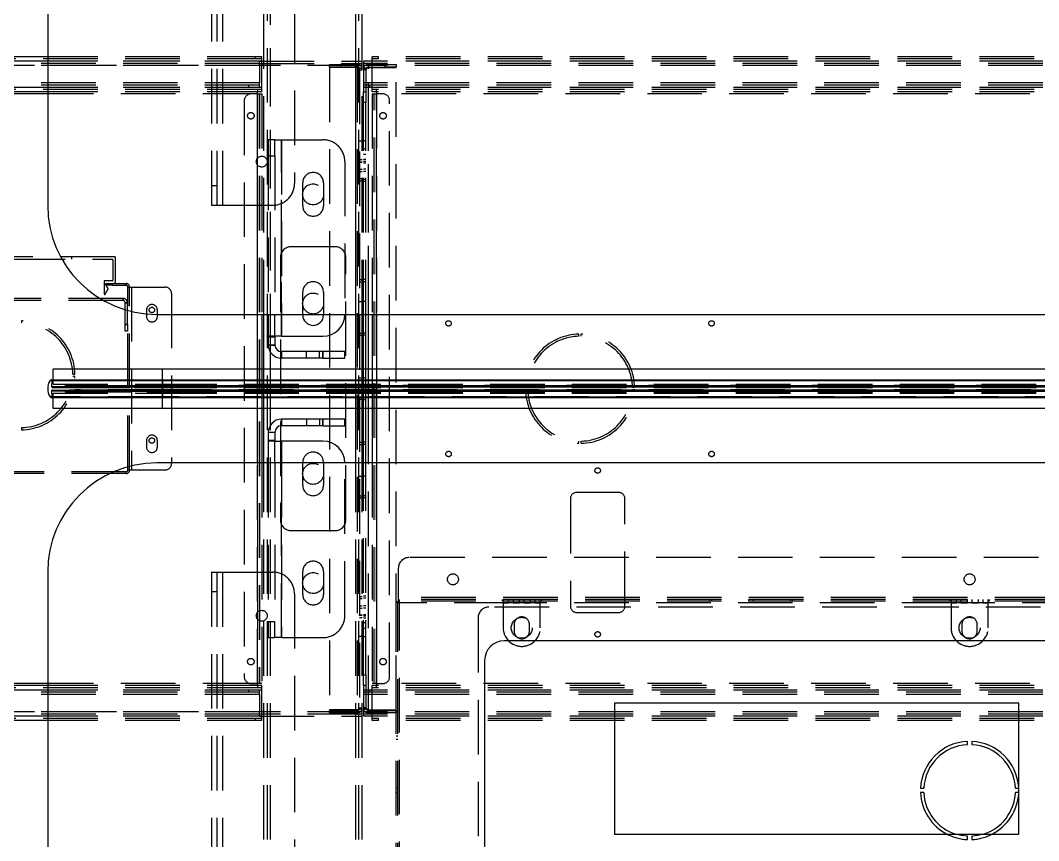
# Model space of a CAD drawing. Header units: millimetres. Extents: x -429 to 10261, y -321 to 5396.
# Drawn here: x 3637.5 to 4103.6, y 642.4 to 1018.1 of the extents above; entities that cross this region are included whole.
import ezdxf

# ---------------------------------------------------------------- set-up
doc = ezdxf.new("R2010")
doc.units = ezdxf.units.MM
doc.header["$LTSCALE"] = 100
doc.linetypes.add('HIDDEN', pattern=[0.375, 0.25, -0.125])

msp = doc.modelspace()

# ---------------------------------------------------------------- linework, layer by layer
at = {"color": 7, "linetype": 'Continuous', "lineweight": -3}
for p, q in [((3650, 1633.4), (3650, 933.4)), ((3650, 1001.4), (3625, 1001.4)), ((3650, 999.4), (3625, 999.4)), ((3650, 987.4), (3625, 987.4)), ((3650, 985.4), (3625, 985.4)), ((3650, 984.4), (3625, 984.4)), ((3700, 883.4), (5400, 883.4)), ((3746, 858.4), (3746, 883.4)), ((3748, 883.4), (3748, 858.4)), ((3749, 858.4), (3749, 883.4)), ((3751, 883.4), (3751, 883.2)), ((3754, 883.2), (3751, 883.2)), ((3751, 883.2), (3751, 873.2)), ((3754, 883.4), (3754, 883.2)), ((3754, 873.2), (3754, 883.2)), ((3757, 883.4), (3757, 873.4)), ((3766.75, 883.15), (3766.75, 883.4)), ((3776.25, 883.4), (3776.25, 883.15)), ((3791, 858.4), (3791, 883.4)), ((3794, 858.4), (3794, 883.4)), ((3794.5, 858.4), (3794.5, 883.4)), ((3795.7, 858.4), (3795.7, 883.4)), ((3796.9, 858.4), (3796.9, 883.4)), ((3798.5, 883.4), (3798.5, 858.4)), ((3800.5, 883.4), (3800.5, 858.4)), ((3751, 873.2), (3754, 873.2)), ((3751, 873.2), (3751, 869.4)), ((3757, 873.4), (3754, 873.4)), ((3754, 873.2), (3754, 869.4)), ((3757, 873.4), (3776, 873.4)), ((3754, 869.4), (3751, 869.4)), ((3752, 858.4), (3752, 866.09)), ((3757, 866.4), (3757, 863.4)), ((3776, 866.4), (3757, 866.4)), ((3776, 863.4), (3757, 863.4)), ((3776, 866.4), (3776, 863.4)), ((3786, 866.4), (3776, 866.4)), ((3776, 863.4), (3786, 863.4)), ((3786, 863.4), (3786, 866.4)), ((3702.5, 858.4), (3652.5, 858.4)), ((3652.5, 853.4), (3652.5, 858.4)), ((5397.5, 858.4), (3702.5, 858.4)), ((3702.5, 853.4), (3702.5, 858.4)), ((3651.07, 853.17), (3702.5, 853.17)), ((3651.5, 853.4), (3702.5, 853.4)), ((3702.5, 853.4), (3702.5, 853.17)), ((3702.5, 853.4), (4550, 853.4)), ((3702.5, 853.17), (3702.5, 845.64)), ((3702.5, 853.17), (4550, 853.17)), ((3651.07, 845.64), (3702.5, 845.64)), ((3651.5, 845.4), (3702.5, 845.4)), ((3652.5, 840.4), (3652.5, 845.4)), ((3702.5, 845.64), (4550, 845.64)), ((3702.5, 845.64), (3702.5, 845.4)), ((3702.5, 845.4), (4550, 845.4)), ((3702.5, 840.4), (3702.5, 845.4)), ((3702.5, 840.4), (3652.5, 840.4)), ((5397.5, 840.4), (3702.5, 840.4)), ((3746, 815.4), (3746, 840.4)), ((3748, 840.4), (3748, 815.4)), ((3749, 815.4), (3749, 840.4)), ((3752, 832.72), (3752, 840.4)), ((3791, 815.4), (3791, 840.4)), ((3794, 815.4), (3794, 840.4)), ((3794.5, 815.4), (3794.5, 840.4)), ((3795.7, 815.4), (3795.7, 840.4)), ((3796.9, 815.4), (3796.9, 840.4)), ((3798.5, 840.4), (3798.5, 815.4)), ((3800.5, 840.4), (3800.5, 815.4)), ((3757, 832.4), (3757, 835.4)), ((3776, 835.4), (3757, 835.4)), ((3776, 835.4), (3776, 832.4)), ((3786, 835.4), (3776, 835.4)), ((3786, 832.4), (3786, 835.4)), ((3776, 832.4), (3757, 832.4)), ((3776, 832.4), (3786, 832.4)), ((3754, 829.4), (3751, 829.4)), ((3751, 829.4), (3751, 825.6)), ((3754, 825.6), (3751, 825.6)), ((3751, 825.6), (3751, 815.61)), ((3754, 829.4), (3754, 825.6)), ((3754, 815.61), (3754, 825.6)), ((3754, 825.4), (3757, 825.4)), ((3776, 825.4), (3757, 825.4)), ((3757, 825.4), (3757, 815.4)), ((5400, 815.4), (3700, 815.4)), ((3751, 815.61), (3754, 815.61)), ((3751, 815.61), (3751, 815.4)), ((3754, 815.61), (3754, 815.4)), ((3766.75, 815.4), (3766.75, 815.65)), ((3776.25, 815.65), (3776.25, 815.4)), ((3650, 765.4), (3650, 65.4)), ((4285, 733.9), (3859, 733.9)), ((3850, 724.9), (3850, 605.9)), ((3650, 714.4), (3625, 714.4)), ((3650, 713.4), (3625, 713.4)), ((3650, 711.4), (3625, 711.4)), ((4094.46, 705.4), (3909.46, 705.4)), ((3909.46, 705.4), (3909.46, 645.4)), ((4094.46, 645.4), (4094.46, 705.4)), ((3650, 699.4), (3625, 699.4)), ((3650, 697.4), (3625, 697.4)), ((4071, 686.38), (4071, 687.88)), ((4073, 687.88), (4073, 686.38)), ((4049.52, 666.4), (4051.02, 666.4)), ((4051.02, 664.4), (4049.52, 664.4)), ((4092.97, 666.4), (4094.46, 666.4)), ((4094.46, 664.4), (4092.97, 664.4)), ((3909.46, 645.4), (4094.46, 645.4))]:
    msp.add_line(p, q, dxfattribs=at)
at = {"color": 7, "linetype": 'HIDDEN', "lineweight": -3}
for p, q in [((3725, 1633.4), (3725, 933.4)), ((3727.5, 1633.4), (3727.5, 933.4)), ((3730, 1633.4), (3730, 933.4)), ((3730, 1633.4), (3730, 933.4)), ((3763, 1623.4), (3763, 943.4)), ((3749, 883.4), (3749, 1243.4)), ((3750.6, 455.4), (3750.6, 1243.4)), ((3752, 455.4), (3752, 1243.4)), ((3752, 455.4), (3752, 1243.4)), ((3752, 455.4), (3752, 1243.4)), ((3752, 866.09), (3752, 1243.4)), ((3791, 455.4), (3791, 1243.4)), ((3791, 455.4), (3791, 1243.4)), ((3791, 455.4), (3791, 1243.4)), ((3791, 883.4), (3791, 1243.4)), ((3792.4, 455.4), (3792.4, 1243.4)), ((3794, 883.4), (3794, 1243.4)), ((3748, 1000.4), (3527, 1000.4)), ((3748, 999.4), (3527, 999.4)), ((3747, 999.4), (3528, 999.4)), ((3747, 998.4), (3528, 998.4)), ((3748, 1001.4), (3650, 1001.4)), ((3748, 999.4), (3650, 999.4)), ((3745, 1001.4), (3745, 1000.4)), ((3747, 997.4), (3747, 999.4)), ((3747, 999.4), (3794, 999.4)), ((3747, 998.4), (3794, 998.4)), ((3748, 999.4), (3748, 1001.4)), ((3748, 987.4), (3748, 999.4)), ((3779, 996.7), (3779, 997.9)), ((3779, 997.9), (3784, 997.9)), ((3784, 997.9), (3784, 996.7)), ((3791.6, 997.9), (3784, 997.9)), ((3791.6, 996.7), (3791.6, 997.9)), ((3791.6, 997.9), (3791.6, 996.7)), ((5305.5, 999.4), (3794.5, 999.4)), ((3794.5, 999.4), (3794.5, 997.4)), ((5305.5, 998.4), (3794.5, 998.4)), ((3796.9, 997.9), (3796.9, 996.7)), ((3804.5, 997.9), (3796.9, 997.9)), ((3796.9, 997.9), (3796.9, 996.7)), ((5301.5, 1001.4), (3798.5, 1001.4)), ((3798.5, 999.4), (3798.5, 1001.4)), ((5301.5, 1000.4), (3798.5, 1000.4)), ((5301.5, 999.4), (3798.5, 999.4)), ((3798.5, 987.4), (3798.5, 999.4)), ((5301.5, 999.4), (3798.5, 999.4)), ((3801.5, 1000.4), (3801.5, 1001.4)), ((3804.5, 996.7), (3804.5, 997.9)), ((3804.5, 997.9), (3809.5, 997.9)), ((3809.5, 997.9), (3809.5, 996.7)), ((3794, 997.4), (3481, 997.4)), ((3794, 997.4), (3481, 997.4)), ((3747, 997.4), (3528, 997.4)), ((3747, 997.4), (3528, 997.4)), ((3747, 997.4), (3747, 989.4)), ((3784, 996.7), (3779, 996.7)), ((3779, 996.53), (3779, 702.28)), ((3791.6, 996.53), (3779, 996.53)), ((3791.6, 996.7), (3784, 996.7)), ((3791.6, 996.53), (3791.6, 702.28)), ((3791.6, 996.53), (3791.6, 702.28)), ((3792.8, 995.5), (3794, 995.5)), ((3792.8, 995.5), (3792.8, 703.3)), ((3792.8, 995.5), (3794, 995.5)), ((5305.5, 997.4), (3794.5, 997.4)), ((3794.5, 997.4), (3794.5, 989.4)), ((5305.5, 997.4), (3794.5, 997.4)), ((5305.5, 997.4), (3794.5, 997.4)), ((5305.5, 997.4), (3794.5, 997.4)), ((3795.7, 995.5), (3794.5, 995.5)), ((3795.7, 995.5), (3794.5, 995.5)), ((3795.7, 995.5), (3795.7, 985.4)), ((3796.9, 996.7), (3804.5, 996.7)), ((3796.9, 702.28), (3796.9, 996.53)), ((3796.9, 996.53), (3809.5, 996.53)), ((3796.9, 883.4), (3796.9, 996.53)), ((3809.5, 996.7), (3804.5, 996.7)), ((3809.5, 702.28), (3809.5, 996.53)), ((3747, 989.4), (3528, 989.4)), ((3747, 989.4), (3528, 989.4)), ((3747, 988.4), (3528, 988.4)), ((3742, 988.4), (3742, 987.4)), ((3747, 987.4), (3747, 989.4)), ((5305.5, 989.4), (3794.5, 989.4)), ((3794.5, 989.4), (3794.5, 987.4)), ((5305.5, 989.4), (3794.5, 989.4)), ((5305.5, 988.4), (3794.5, 988.4)), ((3797.5, 987.4), (3797.5, 988.4)), ((3748, 987.4), (3527, 987.4)), ((3748, 986.4), (3527, 986.4)), ((3747, 987.4), (3528, 987.4)), ((3746, 984.4), (3529, 984.4)), ((3748, 987.4), (3650, 987.4)), ((3748, 985.4), (3650, 985.4)), ((3746, 984.4), (3650, 984.4)), ((3746, 984.4), (3743, 984.4)), ((3746, 986.4), (3746, 985.4)), ((3746, 984.4), (3746, 985.4)), ((3746, 984.4), (3748, 984.4)), ((3746, 714.4), (3746, 984.4)), ((3746, 984.4), (3746, 714.4)), ((3746, 984.4), (3746, 714.4)), ((3746, 883.4), (3746, 984.4)), ((3747, 984.4), (3747, 714.4)), ((3748, 985.4), (3748, 987.4)), ((3748, 984.4), (3748, 883.4)), ((3794.5, 987.4), (3794.5, 985.4)), ((5305.5, 987.4), (3794.5, 987.4)), ((3794.5, 985.4), (3795.7, 985.4)), ((3794.5, 980.4), (3794.5, 985.4)), ((3795.7, 985.4), (3795.7, 980.4)), ((5301.5, 987.4), (3798.5, 987.4)), ((3798.5, 985.4), (3798.5, 987.4)), ((5301.5, 987.4), (3798.5, 987.4)), ((5301.5, 986.4), (3798.5, 986.4)), ((5301.5, 985.4), (3798.5, 985.4)), ((3798.5, 984.4), (3798.5, 883.4)), ((3798.5, 984.4), (3800.5, 984.4)), ((3799.5, 714.4), (3799.5, 984.4)), ((3800.5, 985.4), (3800.5, 986.4)), ((3800.5, 985.4), (3800.5, 984.4)), ((5299.5, 984.4), (3800.5, 984.4)), ((5299.5, 984.4), (3800.5, 984.4)), ((3800.5, 984.4), (3800.5, 714.4)), ((3800.5, 984.4), (3800.5, 714.4)), ((3800.5, 714.4), (3800.5, 984.4)), ((3803.5, 984.4), (3800.5, 984.4)), ((3800.5, 984.4), (3800.5, 883.4)), ((3740, 981.4), (3740, 717.4)), ((3795.7, 980.4), (3794.5, 980.4)), ((3794.5, 883.4), (3794.5, 980.4)), ((3795.7, 883.4), (3795.7, 980.4)), ((3806.5, 717.4), (3806.5, 981.4)), ((3754, 963.4), (3751, 963.4)), ((3751, 963.4), (3751, 956.11)), ((3754, 956.11), (3754, 963.4)), ((3754, 963.4), (3757, 963.4)), ((3757, 873.4), (3757, 963.4)), ((3757, 963.4), (3776, 963.4)), ((3757, 963.4), (3757, 883.4)), ((3794, 962.7), (3792.4, 962.7)), ((3795.7, 962.9), (3794.5, 962.9)), ((3751, 956.11), (3754, 956.11)), ((3751, 956.11), (3751, 883.4)), ((3754, 956.11), (3754, 883.4)), ((3795.7, 959.15), (3794.5, 959.15)), ((3795.7, 959.15), (3794.5, 959.15)), ((3795.7, 956.65), (3794.5, 956.65)), ((3795.7, 956.65), (3794.5, 956.65)), ((3786, 953.4), (3786, 883.4)), ((3792.4, 953.1), (3794, 953.1)), ((3794, 954.15), (3792.8, 954.15)), ((3794, 953.15), (3792.8, 953.15)), ((3795.7, 954.4), (3794.5, 954.4)), ((3795.7, 953.4), (3794.5, 953.4)), ((3794.5, 952.9), (3795.7, 952.9)), ((3792.8, 949.9), (3794, 949.9)), ((3792.8, 948.9), (3794, 948.9)), ((3795.7, 949.9), (3794.5, 949.9)), ((3795.7, 948.9), (3794.5, 948.9)), ((3727.5, 942.25), (3725, 942.25)), ((3766.75, 933.15), (3766.75, 943.65)), ((3776.25, 943.65), (3776.25, 933.15)), ((3792.8, 945.65), (3794, 945.65)), ((3792.8, 944.66), (3794, 944.66)), ((3794.5, 945.4), (3795.7, 945.4)), ((3794.5, 944.41), (3795.7, 944.41)), ((3725, 933.4), (3730, 933.4)), ((3730, 933.4), (3753, 933.4)), ((3781.5, 914.4), (3761.5, 914.4)), ((3680.7, 909.85), (3594.3, 909.85)), ((3661, 908.65), (3661, 909.85)), ((3681, 898.55), (3681, 909.55)), ((3756.5, 909.4), (3756.5, 789.4)), ((3786.5, 789.4), (3786.5, 909.4)), ((3595.5, 908.65), (3679.5, 908.65)), ((3679.8, 908.35), (3679.8, 899.05)), ((3679.5, 898.75), (3675.9, 898.75)), ((3675.9, 898.75), (3675.9, 892.75)), ((3676.5, 896.75), (3676.5, 897.55)), ((3676.5, 897.55), (3677.4, 897.55)), ((3679.5, 896.75), (3676.5, 896.75)), ((3677.1, 895.91), (3677.1, 897.25)), ((3677.4, 897.55), (3680, 897.55)), ((3679.5, 897.55), (3679.5, 896.75)), ((3679.5, 897.55), (3685.9, 897.55)), ((3679.5, 896.75), (3679.5, 897.55)), ((3679.5, 896.75), (3685.9, 896.75)), ((3685.9, 896.75), (3685.9, 897.55)), ((3686.7, 812.15), (3686.7, 895.95)), ((3686.7, 895.95), (3688.3, 895.95)), ((3687.5, 812.15), (3687.5, 895.95)), ((3688.3, 895.95), (3688.3, 812.15)), ((3688.3, 895.95), (3703.7, 895.95)), ((3688.3, 895.95), (3688.3, 812.15)), ((3792.8, 899.4), (3794, 899.4)), ((3792.8, 898.4), (3794, 898.4)), ((3795.7, 899.4), (3794.5, 899.4)), ((3795.7, 898.4), (3794.5, 898.4)), ((3684.5, 890.75), (3590.5, 890.75)), ((3676.27, 892.65), (3677.1, 894.08)), ((3677.1, 894.08), (3677.51, 894.72)), ((3684.5, 889.75), (3684.5, 890.75)), ((3684.5, 890.75), (3684.5, 889.75)), ((3684.5, 889.75), (3684.5, 890.75)), ((3684.5, 890.75), (3684.5, 889.75)), ((3706.7, 892.95), (3706.7, 815.15)), ((3766.75, 883.4), (3766.75, 893.65)), ((3776.25, 893.65), (3776.25, 883.4)), ((3684.5, 889.75), (3590.5, 889.75)), ((3686.5, 888.75), (3685.5, 888.75)), ((3685.5, 878.75), (3685.5, 888.75)), ((3685.5, 888.75), (3686.5, 888.75)), ((3686.5, 888.75), (3685.5, 888.75)), ((3685.5, 888.75), (3686.5, 888.75)), ((3686.5, 878.75), (3686.5, 888.75)), ((3792.8, 889.4), (3794, 889.4)), ((3792.8, 889.4), (3794, 889.4)), ((3792.8, 889.4), (3794, 889.4)), ((3792.8, 889.4), (3794, 889.4)), ((3795.7, 889.4), (3794.5, 889.4)), ((3795.7, 889.4), (3794.5, 889.4)), ((3795.7, 889.4), (3794.5, 889.4)), ((3795.7, 889.4), (3794.5, 889.4)), ((3695.2, 885.45), (3695.2, 882.45)), ((3700.2, 882.45), (3700.2, 885.45)), ((3638, 880.55), (3638, 879.55)), ((3685.5, 878.75), (3686.5, 878.75)), ((3685.5, 875.75), (3685.5, 878.75)), ((3686.5, 878.75), (3685.5, 878.75)), ((3685.5, 878.75), (3686.5, 878.75)), ((3686.5, 878.75), (3685.5, 878.75)), ((3686.5, 878.75), (3686.5, 875.75)), ((3686.5, 875.75), (3685.5, 875.75)), ((3754, 873.4), (3751, 873.4)), ((3792.8, 874.9), (3794, 874.9)), ((3792.8, 873.9), (3794, 873.9)), ((3795.7, 874.9), (3794.5, 874.9)), ((3795.7, 873.9), (3794.5, 873.9)), ((3893.2, 873.4), (3893.2, 874.4)), ((3894.2, 873.4), (3894.2, 874.4)), ((3751, 869.4), (3754, 869.4)), ((3757, 866.4), (3757, 863.4)), ((3768.5, 863.4), (3768.5, 866.4)), ((3774.5, 863.4), (3774.5, 866.4)), ((3776, 863.4), (3776, 866.4)), ((3702.5, 851.4), (3702.5, 858.4)), ((3746, 840.4), (3746, 858.4)), ((3748, 858.4), (3748, 840.4)), ((3749, 840.4), (3749, 858.4)), ((3752, 840.4), (3752, 858.4)), ((3791, 840.4), (3791, 858.4)), ((3794, 840.4), (3794, 858.4)), ((3794.5, 840.4), (3794.5, 858.4)), ((3795.7, 840.4), (3795.7, 858.4)), ((3796.9, 840.4), (3796.9, 858.4)), ((3798.5, 858.4), (3798.5, 840.4)), ((3800.5, 858.4), (3800.5, 840.4)), ((3702.5, 853.17), (3651.07, 853.17)), ((3651.85, 850.32), (3652, 853.19)), ((3652, 853.19), (3702.5, 853.19)), ((3702.5, 853.19), (3652, 853.19)), ((3652.5, 851.4), (3652.5, 853.4)), ((3661.49, 856.05), (3662.49, 856.05)), ((3662.49, 855.05), (3661.49, 855.05)), ((3702.5, 853.19), (3702.5, 853.4)), ((3702.5, 853.19), (3702.5, 853.4)), ((3702.5, 853.4), (3702.5, 853.17)), ((3702.5, 851.4), (3702.5, 853.4)), ((3702.5, 853.19), (4550, 853.19)), ((3702.5, 850.32), (3702.5, 853.19)), ((5397.5, 853.19), (3702.5, 853.19)), ((3702.5, 850.85), (3702.5, 853.19)), ((3702.5, 853.17), (3702.5, 845.64)), ((5397.5, 853.17), (3702.5, 853.17)), ((3794, 854.2), (3792.4, 854.2)), ((3795.7, 854.4), (3794.5, 854.4)), ((3651.85, 850.32), (3702.5, 850.32)), ((3702.5, 850.32), (3651.85, 850.32)), ((3651.85, 848.49), (3702.5, 848.49)), ((3652, 845.61), (3651.85, 848.49)), ((3702.5, 848.49), (3651.85, 848.49)), ((3652.15, 850), (3702.5, 850)), ((3652.15, 848.8), (3702.5, 848.8)), ((3652.5, 851.4), (3702.5, 851.4)), ((3657.82, 850.65), (3702.5, 850.65)), ((3702.5, 850.65), (3657.82, 850.65)), ((3658.09, 850.84), (3702.5, 850.84)), ((3660.02, 848.83), (3702.5, 848.83)), ((3660.05, 849.97), (3702.5, 849.97)), ((3660.12, 849.95), (3702.5, 849.95)), ((3660.32, 850.65), (3702.5, 850.65)), ((3702.5, 850.65), (3660.32, 850.65)), ((3660.32, 850.15), (3702.5, 850.15)), ((3702.5, 850.15), (3660.32, 850.15)), ((3660.32, 848.65), (3702.5, 848.65)), ((3702.5, 848.65), (3660.32, 848.65)), ((3660.59, 850.84), (3702.5, 850.84)), ((3662.53, 848.83), (3702.5, 848.83)), ((3662.55, 849.97), (3702.5, 849.97)), ((3662.62, 849.95), (3702.5, 849.95)), ((3702.5, 848.85), (3662.62, 848.85)), ((3662.82, 850.65), (3702.5, 850.65)), ((3702.5, 850.65), (3662.82, 850.65)), ((3662.82, 850.15), (3702.5, 850.15)), ((3702.5, 850.15), (3662.82, 850.15)), ((3662.82, 848.65), (3702.5, 848.65)), ((3702.5, 848.65), (3662.82, 848.65)), ((3663.07, 850.85), (3702.5, 850.85)), ((3664.58, 850.37), (3702.5, 850.37)), ((3664.58, 848.44), (3702.5, 848.44)), ((3702.5, 851.4), (4550, 851.4)), ((3702.5, 850.85), (3702.5, 851.4)), ((3702.5, 850.85), (3702.5, 851.4)), ((3702.5, 850.84), (3702.5, 850.85)), ((3702.5, 850.85), (3702.5, 850.85)), ((3702.5, 850.85), (4550, 850.85)), ((4550, 850.85), (3702.5, 850.85)), ((4550, 850.85), (3702.5, 850.85)), ((4550, 850.85), (3702.5, 850.85)), ((3702.5, 850.85), (3702.5, 850.65)), ((3702.5, 850.85), (3702.5, 850.85)), ((3702.5, 850.84), (4550, 850.84)), ((3702.5, 849.97), (3702.5, 850.84)), ((3702.5, 850.84), (4550, 850.84)), ((3702.5, 849.97), (3702.5, 850.84)), ((3702.5, 849.97), (3702.5, 850.84)), ((3702.5, 850.84), (3702.5, 850.65)), ((3702.5, 849.97), (3702.5, 850.84)), ((3702.5, 850.84), (3702.5, 850.65)), ((3702.5, 850.37), (3702.5, 850.84)), ((3702.5, 850.32), (3702.5, 850.84)), ((3702.5, 850.84), (3702.5, 850.65)), ((3702.5, 850.84), (3702.5, 850.65)), ((3702.5, 849.97), (3702.5, 850.84)), ((3702.5, 850.37), (3702.5, 850.84)), ((3702.5, 850.84), (3702.5, 850.65)), ((3702.5, 849.97), (3702.5, 850.84)), ((3702.5, 850.65), (4550, 850.65)), ((3702.5, 850.65), (3702.5, 850)), ((3702.5, 850.65), (4550, 850.65)), ((3702.5, 850.65), (3702.5, 850.15)), ((3702.5, 850.65), (4550, 850.65)), ((3702.5, 850.65), (3702.5, 850.15)), ((3702.5, 850.65), (3702.5, 850.15)), ((3702.5, 850.65), (3702.5, 850)), ((3702.5, 850.65), (3702.5, 850.15)), ((5397.5, 850.65), (3702.5, 850.65)), ((5397.5, 850.65), (3702.5, 850.65)), ((5397.5, 850.65), (3702.5, 850.65)), ((3702.5, 850.37), (4550, 850.37)), ((3702.5, 848.85), (3702.5, 850.37)), ((3702.5, 848.85), (3702.5, 850.37)), ((3702.5, 850.32), (4550, 850.32)), ((3702.5, 850), (3702.5, 850.32)), ((3702.5, 850), (3702.5, 850.32)), ((5397.5, 850.32), (3702.5, 850.32)), ((3702.5, 850.15), (4550, 850.15)), ((3702.5, 850.15), (4550, 850.15)), ((5397.5, 850.15), (3702.5, 850.15)), ((5397.5, 850.15), (3702.5, 850.15)), ((3702.5, 850.15), (3702.5, 849.97)), ((3702.5, 850.15), (3702.5, 849.97)), ((3702.5, 850.15), (3702.5, 849.97)), ((3702.5, 850.15), (3702.5, 849.97)), ((3702.5, 850), (4550, 850)), ((3702.5, 849.95), (3702.5, 849.97)), ((3702.5, 849.97), (4550, 849.97)), ((3702.5, 849.97), (3702.5, 849.97)), ((3702.5, 849.97), (4550, 849.97)), ((3702.5, 849.95), (4550, 849.95)), ((3702.5, 849.95), (4550, 849.95)), ((3702.5, 848.85), (3702.5, 849.95)), ((3702.5, 848.85), (3702.5, 849.95)), ((3702.5, 848.83), (3702.5, 848.85)), ((4550, 848.85), (3702.5, 848.85)), ((4550, 848.85), (3702.5, 848.85)), ((3702.5, 847.97), (3702.5, 848.83)), ((3702.5, 848.83), (4550, 848.83)), ((3702.5, 848.83), (4550, 848.83)), ((3702.5, 847.97), (3702.5, 848.83)), ((3702.5, 847.4), (3702.5, 848.83)), ((3702.5, 847.4), (3702.5, 848.83)), ((3702.5, 848.83), (3702.5, 848.65)), ((3702.5, 847.97), (3702.5, 848.83)), ((3702.5, 848.83), (3702.5, 848.65)), ((3702.5, 848.44), (3702.5, 848.83)), ((3702.5, 848.83), (3702.5, 848.65)), ((3702.5, 847.97), (3702.5, 848.83)), ((3702.5, 848.44), (3702.5, 848.83)), ((3702.5, 848.83), (3702.5, 848.65)), ((3702.5, 848.49), (3702.5, 848.8)), ((3702.5, 848.8), (4550, 848.8)), ((3702.5, 848.8), (3702.5, 848.15)), ((3702.5, 848.49), (3702.5, 848.8)), ((3702.5, 848.8), (3702.5, 848.15)), ((3702.5, 848.65), (4550, 848.65)), ((3702.5, 848.65), (3702.5, 848.15)), ((3702.5, 848.65), (4550, 848.65)), ((3702.5, 848.65), (3702.5, 848.15)), ((3702.5, 848.65), (3702.5, 848.15)), ((3702.5, 848.65), (3702.5, 848.15)), ((5397.5, 848.65), (3702.5, 848.65)), ((5397.5, 848.65), (3702.5, 848.65)), ((3702.5, 848.49), (4550, 848.49)), ((3702.5, 845.61), (3702.5, 848.49)), ((5397.5, 848.49), (3702.5, 848.49)), ((3702.5, 847.97), (3702.5, 848.49)), ((3702.5, 847.96), (3702.5, 848.44)), ((3702.5, 848.44), (4550, 848.44)), ((3702.5, 847.96), (3702.5, 848.44)), ((3795.7, 850.65), (3794.5, 850.65)), ((3795.7, 850.65), (3794.5, 850.65)), ((3869.7, 849.9), (3868.7, 849.9)), ((3869.7, 848.9), (3868.7, 848.9)), ((3918.69, 849.9), (3917.69, 849.9)), ((3918.69, 848.9), (3917.69, 848.9)), ((3702.5, 845.64), (3651.07, 845.64)), ((3652, 845.61), (3702.5, 845.61)), ((3702.5, 845.61), (3652, 845.61)), ((3652.5, 845.4), (3652.5, 847.4)), ((3652.5, 847.4), (3702.5, 847.4)), ((3657.82, 848.15), (3702.5, 848.15)), ((3702.5, 848.15), (3657.82, 848.15)), ((3658.11, 847.97), (3702.5, 847.97)), ((3660.32, 848.15), (3702.5, 848.15)), ((3702.5, 848.15), (3660.32, 848.15)), ((3660.61, 847.97), (3702.5, 847.97)), ((3662.82, 848.15), (3702.5, 848.15)), ((3702.5, 848.15), (3662.82, 848.15)), ((3663.09, 847.96), (3702.5, 847.96)), ((3702.5, 848.15), (3702.5, 847.95)), ((3702.5, 848.15), (4550, 848.15)), ((3702.5, 848.15), (3702.5, 847.95)), ((3702.5, 848.15), (4550, 848.15)), ((3702.5, 848.15), (3702.5, 847.95)), ((3702.5, 848.15), (4550, 848.15)), ((5397.5, 848.15), (3702.5, 848.15)), ((5397.5, 848.15), (3702.5, 848.15)), ((5397.5, 848.15), (3702.5, 848.15)), ((3702.5, 848.15), (3702.5, 847.97)), ((3702.5, 848.15), (3702.5, 847.97)), ((3702.5, 848.15), (3702.5, 847.96)), ((3702.5, 847.97), (4550, 847.97)), ((3702.5, 847.97), (4550, 847.97)), ((3702.5, 847.96), (3702.5, 847.97)), ((3702.5, 847.96), (4550, 847.96)), ((3702.5, 847.95), (3702.5, 847.96)), ((3702.5, 847.95), (3702.5, 847.95)), ((3702.5, 847.95), (4550, 847.95)), ((3702.5, 847.95), (4550, 847.95)), ((3702.5, 847.95), (4550, 847.95)), ((3702.5, 845.61), (3702.5, 847.95)), ((3702.5, 847.4), (4550, 847.4)), ((3702.5, 840.4), (3702.5, 847.4)), ((3702.5, 845.4), (3702.5, 847.4)), ((3702.5, 845.64), (3702.5, 845.4)), ((5397.5, 845.64), (3702.5, 845.64)), ((3702.5, 845.61), (4550, 845.61)), ((3702.5, 845.4), (3702.5, 845.61)), ((3702.5, 845.4), (3702.5, 845.61)), ((5397.5, 845.61), (3702.5, 845.61)), ((3792.4, 844.6), (3794, 844.6)), ((3795.7, 848.15), (3794.5, 848.15)), ((3795.7, 848.15), (3794.5, 848.15)), ((3794.5, 844.4), (3795.7, 844.4)), ((3757, 835.4), (3757, 832.4)), ((3768.5, 835.4), (3768.5, 832.4)), ((3774.5, 835.4), (3774.5, 832.4)), ((3776, 832.4), (3776, 835.4)), ((3638, 831.56), (3638, 830.56)), ((3752, 455.4), (3752, 832.72)), ((3695.2, 825.65), (3695.2, 822.65)), ((3700.2, 822.65), (3700.2, 825.65)), ((3754, 829.4), (3751, 829.4)), ((3754, 825.4), (3751, 825.4)), ((3757, 735.4), (3757, 825.4)), ((3893.2, 824.41), (3893.2, 825.41)), ((3894.2, 824.41), (3894.2, 825.41)), ((3792.8, 824.9), (3794, 824.9)), ((3792.8, 823.9), (3794, 823.9)), ((3795.7, 824.9), (3794.5, 824.9)), ((3795.7, 823.9), (3794.5, 823.9)), ((3685.9, 811.35), (3589.1, 811.35)), ((3685.9, 810.55), (3685.9, 811.35)), ((3688.3, 812.15), (3686.7, 812.15)), ((3703.7, 812.15), (3688.3, 812.15)), ((3746, 714.4), (3746, 815.4)), ((3748, 815.4), (3748, 714.4)), ((3749, 455.4), (3749, 815.4)), ((3751, 815.4), (3751, 742.7)), ((3754, 815.4), (3754, 742.7)), ((3757, 815.4), (3757, 735.4)), ((3766.75, 805.15), (3766.75, 815.4)), ((3776.25, 815.4), (3776.25, 805.15)), ((3786, 745.4), (3786, 815.4)), ((3791, 455.4), (3791, 815.4)), ((3794, 455.4), (3794, 815.4)), ((3794.5, 718.4), (3794.5, 815.4)), ((3795.7, 718.4), (3795.7, 815.4)), ((3796.9, 702.28), (3796.9, 815.4)), ((3798.5, 815.4), (3798.5, 714.4)), ((3800.5, 815.4), (3800.5, 714.4)), ((3685.9, 810.55), (3589.1, 810.55)), ((3792.8, 809.4), (3794, 809.4)), ((3792.8, 809.4), (3794, 809.4)), ((3792.8, 809.4), (3794, 809.4)), ((3792.8, 809.4), (3794, 809.4)), ((3795.7, 809.4), (3794.5, 809.4)), ((3795.7, 809.4), (3794.5, 809.4)), ((3795.7, 809.4), (3794.5, 809.4)), ((3795.7, 809.4), (3794.5, 809.4)), ((3911.25, 801.9), (3892.25, 801.9)), ((3792.8, 800.4), (3794, 800.4)), ((3792.8, 799.4), (3794, 799.4)), ((3795.7, 800.4), (3794.5, 800.4)), ((3795.7, 799.4), (3794.5, 799.4)), ((3889.25, 798.9), (3889.25, 749.9)), ((3914.25, 749.9), (3914.25, 798.9)), ((3761.5, 784.4), (3781.5, 784.4)), ((4328.5, 772.1), (3815.5, 772.1)), ((3725, 765.4), (3725, 65.4)), ((3725, 765.4), (3730, 765.4)), ((3727.5, 765.4), (3727.5, 65.4)), ((3730, 765.4), (3730, 65.4)), ((3730, 765.4), (3753, 765.4)), ((3730, 765.4), (3730, 65.4)), ((3766.75, 755.15), (3766.75, 765.65)), ((3776.25, 765.65), (3776.25, 755.15)), ((3810.5, 767.1), (3810.5, 753.7)), ((3725, 756.55), (3727.5, 756.55)), ((3763, 755.4), (3763, 75.4)), ((3794, 754.15), (3792.8, 754.15)), ((3794, 753.15), (3792.8, 753.15)), ((3795.7, 754.4), (3794.5, 754.4)), ((3795.7, 753.4), (3794.5, 753.4)), ((3809.5, 578.9), (3809.5, 751.9)), ((3809.5, 751.9), (3810.3, 751.9)), ((3810.3, 578.9), (3810.3, 751.9)), ((4333.5, 753.7), (3810.5, 753.7)), ((3810.5, 753.7), (3810.5, 752.1)), ((4333.5, 753.7), (3810.5, 753.7)), ((4333.5, 752.9), (3810.5, 752.9)), ((4333.5, 752.1), (3810.5, 752.1)), ((3811.1, 752.1), (3811.1, 752.9)), ((3811.1, 751.3), (3811.1, 752.1)), ((3811.1, 579.5), (3811.1, 751.3)), ((3811.1, 579.5), (3811.1, 751.3)), ((3861, 751.3), (3811.1, 751.3)), ((3861, 751.3), (3811.1, 751.3)), ((3858, 752.9), (3858, 752.1)), ((3858.5, 752.9), (3858.5, 751.3)), ((3858.5, 751.3), (3858.5, 739.9)), ((3858.5, 751.3), (3861, 751.3)), ((3861, 751.3), (3858.5, 751.3)), ((3861, 751.3), (3861, 752.9)), ((3863, 751.3), (3861, 751.3)), ((3863, 752.9), (3863, 751.3)), ((3863, 751.3), (3866, 751.3)), ((3866, 751.3), (3863, 751.3)), ((3866, 751.3), (3863, 751.3)), ((3866, 751.3), (3863, 751.3)), ((3866, 751.3), (3866, 752.9)), ((3868, 751.3), (3866, 751.3)), ((3868, 752.9), (3868, 751.3)), ((3868, 751.3), (3871, 751.3)), ((3871, 751.3), (3868, 751.3)), ((3871, 751.3), (3868, 751.3)), ((3871, 751.3), (3868, 751.3)), ((3871, 751.3), (3871, 752.9)), ((3873, 751.3), (3871, 751.3)), ((3873, 752.9), (3873, 751.3)), ((3873, 751.3), (3875.5, 751.3)), ((3875.5, 751.3), (3873, 751.3)), ((4066, 751.3), (3873, 751.3)), ((4066, 751.3), (3873, 751.3)), ((3875.5, 751.3), (3875.5, 752.9)), ((3875.5, 739.9), (3875.5, 751.3)), ((3876, 752.9), (3876, 752.1)), ((3953.03, 752.1), (3953.03, 752.9)), ((3954.03, 752.1), (3954.03, 752.9)), ((3971, 752.1), (3971, 752.9)), ((3973, 752.1), (3973, 752.9)), ((3989.97, 752.1), (3989.97, 752.9)), ((3990.97, 752.1), (3990.97, 752.9)), ((4063, 752.9), (4063, 752.1)), ((4063.5, 752.9), (4063.5, 751.3)), ((4063.5, 751.3), (4066, 751.3)), ((4063.5, 751.3), (4063.5, 739.9)), ((4066, 751.3), (4063.5, 751.3)), ((4066, 751.3), (4066, 752.9)), ((4068, 751.3), (4066, 751.3)), ((4068, 752.9), (4068, 751.3)), ((4068, 751.3), (4071, 751.3)), ((4071, 751.3), (4068, 751.3)), ((4071, 751.3), (4068, 751.3)), ((4071, 751.3), (4068, 751.3)), ((4071, 751.3), (4071, 752.9)), ((4073, 751.3), (4071, 751.3)), ((4073, 752.9), (4073, 751.3)), ((4073, 751.3), (4076, 751.3)), ((4076, 751.3), (4073, 751.3)), ((4076, 751.3), (4073, 751.3)), ((4076, 751.3), (4073, 751.3)), ((4076, 751.3), (4076, 752.9)), ((4078, 751.3), (4076, 751.3)), ((4078, 752.9), (4078, 751.3)), ((4078, 751.3), (4080.5, 751.3)), ((4080.5, 751.3), (4078, 751.3)), ((4271, 751.3), (4078, 751.3)), ((4271, 751.3), (4078, 751.3)), ((4080.5, 751.3), (4080.5, 752.9)), ((4080.5, 739.9), (4080.5, 751.3)), ((4081, 752.9), (4081, 752.1)), ((3792.8, 749.9), (3794, 749.9)), ((3792.8, 748.9), (3794, 748.9)), ((3795.7, 749.9), (3794.5, 749.9)), ((3795.7, 748.9), (3794.5, 748.9)), ((3795.7, 745.9), (3794.5, 745.9)), ((4292, 749.4), (3852, 749.4)), ((3892.25, 746.9), (3911.25, 746.9)), ((3754, 742.7), (3751, 742.7)), ((3751, 742.7), (3751, 735.4)), ((3754, 735.4), (3754, 742.7)), ((3794, 745.7), (3792.4, 745.7)), ((3792.8, 745.65), (3794, 745.65)), ((3792.8, 744.66), (3794, 744.66)), ((3794.5, 745.4), (3795.7, 745.4)), ((3794.5, 744.41), (3795.7, 744.41)), ((3795.7, 742.15), (3794.5, 742.15)), ((3795.7, 742.15), (3794.5, 742.15)), ((3847, 744.4), (3847, 586.4)), ((3863.5, 741.4), (3863.5, 738.4)), ((3870.5, 738.4), (3870.5, 741.4)), ((4068.5, 741.4), (4068.5, 738.4)), ((4075.5, 738.4), (4075.5, 741.4)), ((3795.7, 739.65), (3794.5, 739.65)), ((3795.7, 739.65), (3794.5, 739.65)), ((3751, 735.4), (3754, 735.4)), ((3757, 735.4), (3754, 735.4)), ((3757, 735.4), (3776, 735.4)), ((3792.4, 736.1), (3794, 736.1)), ((3794.5, 735.9), (3795.7, 735.9)), ((3794.5, 718.4), (3795.7, 718.4)), ((3794.5, 713.4), (3794.5, 718.4)), ((3795.7, 718.4), (3795.7, 713.4)), ((3746, 714.4), (3529, 714.4)), ((3746, 714.4), (3650, 714.4)), ((3748, 713.4), (3650, 713.4)), ((3743, 714.4), (3746, 714.4)), ((3746, 713.4), (3746, 714.4)), ((3748, 714.4), (3746, 714.4)), ((3746, 713.4), (3746, 712.4)), ((3748, 711.4), (3748, 713.4)), ((3795.7, 713.4), (3794.5, 713.4)), ((3794.5, 713.4), (3794.5, 711.4)), ((3795.7, 713.4), (3795.7, 703.3)), ((3800.5, 714.4), (3798.5, 714.4)), ((5301.5, 713.4), (3798.5, 713.4)), ((3798.5, 711.4), (3798.5, 713.4)), ((3800.5, 714.4), (3800.5, 713.4)), ((5299.5, 714.4), (3800.5, 714.4)), ((5299.5, 714.4), (3800.5, 714.4)), ((3800.5, 714.4), (3803.5, 714.4)), ((3800.5, 712.4), (3800.5, 713.4)), ((3748, 712.4), (3527, 712.4)), ((3748, 711.4), (3527, 711.4)), ((3747, 711.4), (3528, 711.4)), ((3747, 710.4), (3528, 710.4)), ((3747, 709.4), (3528, 709.4)), ((3747, 709.4), (3528, 709.4)), ((3748, 711.4), (3650, 711.4)), ((3742, 711.4), (3742, 710.4)), ((3747, 709.4), (3747, 711.4)), ((3747, 709.4), (3747, 701.4)), ((3748, 699.4), (3748, 711.4)), ((5305.5, 711.4), (3794.5, 711.4)), ((3794.5, 711.4), (3794.5, 709.4)), ((5305.5, 710.4), (3794.5, 710.4)), ((5305.5, 709.4), (3794.5, 709.4)), ((3794.5, 709.4), (3794.5, 701.4)), ((5305.5, 709.4), (3794.5, 709.4)), ((3797.5, 710.4), (3797.5, 711.4)), ((5301.5, 712.4), (3798.5, 712.4)), ((5301.5, 711.4), (3798.5, 711.4)), ((3798.5, 699.4), (3798.5, 711.4)), ((5301.5, 711.4), (3798.5, 711.4)), ((3794, 701.4), (3481, 701.4)), ((3794, 701.4), (3481, 701.4)), ((3748, 699.4), (3527, 699.4)), ((3747, 701.4), (3528, 701.4)), ((3747, 701.4), (3528, 701.4)), ((3747, 700.4), (3528, 700.4)), ((3747, 699.4), (3528, 699.4)), ((3748, 699.4), (3650, 699.4)), ((3747, 699.4), (3747, 701.4)), ((3794, 700.4), (3747, 700.4)), ((3747, 699.4), (3794, 699.4)), ((3748, 697.4), (3748, 699.4)), ((3791.6, 702.28), (3779, 702.28)), ((3779, 700.9), (3779, 702.1)), ((3779, 702.1), (3784, 702.1)), ((3784, 700.9), (3779, 700.9)), ((3784, 702.1), (3784, 700.9)), ((3784, 702.1), (3791.6, 702.1)), ((3784, 700.9), (3791.6, 700.9)), ((3791.6, 702.1), (3791.6, 700.9)), ((3791.6, 700.9), (3791.6, 702.1)), ((3792.8, 703.3), (3794, 703.3)), ((3792.8, 703.3), (3794, 703.3)), ((3794.5, 703.3), (3795.7, 703.3)), ((3795.7, 703.3), (3794.5, 703.3)), ((5305.5, 701.4), (3794.5, 701.4)), ((3794.5, 701.4), (3794.5, 699.4)), ((5305.5, 701.4), (3794.5, 701.4)), ((5305.5, 701.4), (3794.5, 701.4)), ((5305.5, 701.4), (3794.5, 701.4)), ((5305.5, 700.4), (3794.5, 700.4)), ((5305.5, 699.4), (3794.5, 699.4)), ((3796.9, 702.28), (3809.5, 702.28)), ((3796.9, 702.1), (3796.9, 700.9)), ((3804.5, 702.1), (3796.9, 702.1)), ((3796.9, 700.9), (3796.9, 702.1)), ((3804.5, 700.9), (3796.9, 700.9)), ((5301.5, 699.4), (3798.5, 699.4)), ((3798.5, 697.4), (3798.5, 699.4)), ((5301.5, 699.4), (3798.5, 699.4)), ((3804.5, 700.9), (3804.5, 702.1)), ((3804.5, 702.1), (3809.5, 702.1)), ((3809.5, 700.9), (3804.5, 700.9)), ((3809.5, 702.1), (3809.5, 700.9)), ((3748, 698.4), (3527, 698.4)), ((3748, 697.4), (3650, 697.4)), ((3745, 698.4), (3745, 697.4)), ((5301.5, 698.4), (3798.5, 698.4)), ((5301.5, 697.4), (3798.5, 697.4)), ((3801.5, 697.4), (3801.5, 698.4)), ((3809.5, 690.38), (3810.3, 690.38)), ((3809.5, 688.88), (3810.3, 688.88)), ((4094.48, 666.4), (4094.46, 666.73)), ((3809.5, 666.4), (3810.3, 666.4)), ((3809.5, 664.4), (3810.3, 664.4)), ((4094.46, 666.4), (4094.48, 666.4)), ((4094.46, 664.08), (4094.48, 664.4)), ((4094.48, 664.4), (4094.46, 664.4)), ((4071, 642.93), (4071, 644.43)), ((4073, 644.43), (4073, 642.93))]:
    msp.add_line(p, q, dxfattribs=at)
at = {"color": 7, "linetype": 'HIDDEN', "lineweight": -3, "flags": 128}
for points in [[(4071, 644.43), (4068.2, 644.75), (4065.6, 645.4)], [(4078.4, 645.4), (4075.8, 644.75), (4073, 644.43)]]:
    msp.add_lwpolyline(points, dxfattribs=at)
at = {"color": 7, "linetype": 'HIDDEN', "lineweight": -3}
for centre, radius in [((3743, 974.4), 1.5), ((3803.5, 974.4), 1.5), ((3748, 953.4), 2.5), ((3771.5, 938.4), 4.8), ((3771.5, 888.4), 4.8), ((3697.7, 885.45), 1.25), ((3833.5, 879.3), 1.25), ((3953.9, 879.3), 1.25), ((3697.7, 825.65), 1.25), ((3833.5, 819.5), 1.25), ((3953.9, 819.5), 1.25), ((3771.5, 810.4), 4.8), ((3901.75, 811.9), 1.25), ((3771.5, 760.4), 4.8), ((3835.5, 762.1), 2.5), ((4072, 762.1), 2.5), ((3748, 745.4), 2.5), ((3867, 739.9), 4.8), ((4072, 739.9), 4.8), ((3901.75, 736.9), 1.25), ((3743, 724.4), 1.5), ((3803.5, 724.4), 1.5)]:
    msp.add_circle(centre, radius, dxfattribs=at)
for centre, radius, start, end in [((3791.6, 995.5), 2.4, 0, 90), ((3796.9, 995.5), 2.4, 90, 180), ((3791.6, 995.5), 1.2, 0, 90), ((3796.9, 995.5), 1.2, 90, 180), ((3743, 981.4), 3, 90, 180), ((3803.5, 981.4), 3, 0, 90), ((3776, 953.4), 10, 0, 90), ((3771.5, 943.65), 4.75, 0, 180), ((3753, 943.4), 10, 270, 0), ((3771.5, 933.15), 4.75, 180, 0), ((3761.5, 909.4), 5, 90, 180), ((3781.5, 909.4), 5, 0, 90), ((3680.7, 909.55), 0.3, 0, 90), ((3679.5, 908.35), 0.3, 0, 90), ((3677.4, 897.25), 0.3, 90, 180), ((3676.84, 895.15), 0.8, 327.1252, 71.0344), ((3679.5, 899.05), 0.3, 270, 0), ((3680, 898.55), 1, 270, 0), ((3685.9, 895.95), 1.6, 0, 90), ((3685.9, 895.95), 0.8, 0, 90), ((3703.7, 892.95), 3, 0, 90), ((3771.5, 893.65), 4.75, 0, 180), ((3676.1, 892.75), 0.2, 180, 330), ((3684.5, 888.75), 2, 0, 90), ((3684.5, 888.75), 1, 0, 90), ((3697.7, 885.45), 2.5, 0, 180), ((3697.7, 882.45), 2.5, 180, 0), ((3637.5, 855.55), 25, 1.146, 88.854), ((3637.5, 855.55), 24, 1.1937, 88.8063), ((3893.7, 849.4), 25, 91.146, 178.854), ((3893.7, 849.4), 24, 91.1937, 178.8063), ((3893.7, 849.4), 25, 1.146, 88.854), ((3893.7, 849.4), 24, 1.1937, 88.8063), ((3637.5, 855.55), 24, 271.1937, 358.8063), ((3637.5, 855.55), 25, 271.146, 358.854), ((3651.8, 853.2), 0.2, 357, 90), ((3652.15, 850.3), 0.3, 177, 270), ((3652.15, 848.5), 0.3, 90, 183), ((3893.7, 849.4), 25, 181.146, 268.854), ((3893.7, 849.4), 24, 181.1937, 268.8063), ((3893.7, 849.4), 24, 271.1937, 358.8063), ((3893.7, 849.4), 25, 271.146, 358.854), ((3651.8, 845.6), 0.2, 270, 3), ((3697.7, 825.65), 2.5, 0, 180), ((3697.7, 822.65), 2.5, 180, 0), ((3685.9, 812.15), 1.6, 270, 0), ((3685.9, 812.15), 0.8, 270, 0), ((3703.7, 815.15), 3, 270, 0), ((3771.5, 805.15), 4.75, 180, 0), ((3892.25, 798.9), 3, 90, 180), ((3911.25, 798.9), 3, 0, 90), ((3761.5, 789.4), 5, 180, 270), ((3781.5, 789.4), 5, 270, 0), ((3771.5, 765.65), 4.75, 0, 180), ((3815.5, 767.1), 5, 90, 180), ((3753, 755.4), 10, 0, 90), ((3771.5, 755.15), 4.75, 180, 0), ((3852, 744.4), 5, 90, 180), ((3892.25, 749.9), 3, 180, 270), ((3911.25, 749.9), 3, 270, 0), ((3776, 745.4), 10, 270, 0), ((3867, 741.4), 3.5, 0, 180), ((4072, 741.4), 3.5, 0, 180), ((3867, 739.9), 8.5, 180, 0), ((3867, 738.4), 3.5, 180, 0), ((4072, 739.9), 8.5, 180, 0), ((4072, 738.4), 3.5, 180, 0), ((3743, 717.4), 3, 180, 270), ((3803.5, 717.4), 3, 270, 0), ((3791.6, 703.3), 1.2, 270, 0), ((3791.6, 703.3), 2.4, 270, 0), ((3796.9, 703.3), 2.4, 180, 270), ((3796.9, 703.3), 1.2, 180, 270), ((4072, 665.4), 22.5, 242.734, 267.4527), ((4072, 665.4), 22.5, 272.5473, 297.266)]:
    msp.add_arc(centre, radius, start, end, dxfattribs=at)
at = {"color": 7, "linetype": 'Continuous', "lineweight": -3}
for centre, radius, start, end in [((3700, 933.4), 50, 180, 270), ((3771.5, 883.15), 4.75, 180, 0), ((3776, 883.4), 10, 270, 0), ((3757, 869.4), 6, 180, 270), ((3757, 869.4), 3, 180, 270), ((3657.12, 849.4), 7.12, 148.1092, 211.8908), ((3651.5, 852.9), 0.5, 90, 148.1092), ((3651.5, 845.9), 0.5, 211.8908, 270), ((3757, 829.4), 6, 90, 180), ((3757, 829.4), 3, 90, 180), ((3776, 815.4), 10, 0, 90), ((3771.5, 815.65), 4.75, 0, 180), ((3700, 765.4), 50, 90, 180), ((3859, 724.9), 9, 90, 180), ((4072, 665.4), 22.5, 92.5473, 177.4527), ((4072, 665.4), 21, 92.7294, 177.2706), ((4072, 665.4), 22.5, 3.3711, 87.4527), ((4072, 665.4), 21, 2.7294, 87.2706), ((4072, 665.4), 22.5, 182.5473, 242.734), ((4072, 665.4), 21, 182.7294, 252.2472), ((4072, 665.4), 21, 287.7528, 357.2706), ((4072, 665.4), 22.5, 297.266, 356.6289)]:
    msp.add_arc(centre, radius, start, end, dxfattribs=at)
at = {"color": 7, "linetype": 'HIDDEN', "lineweight": -3}
for points, knots in [([(3794, 995.5), (3793.97, 995.58), (3793.91, 995.73), (3793.47, 995.96), (3792.82, 996.19), (3792.15, 996.38), (3791.74, 996.49), (3791.6, 996.53)], [0, 0, 0, 0, 0.222483, 0.444994, 0.667504, 0.890015, 1, 1, 1, 1]), ([(3792.8, 995.5), (3792.78, 995.6), (3792.73, 995.78), (3792.42, 996.05), (3792.03, 996.29), (3791.74, 996.45), (3791.6, 996.53)], [0, 0, 0, 0, 0.28678, 0.531564, 0.776258, 1, 1, 1, 1]), ([(3796.9, 996.53), (3796.62, 996.45), (3796.06, 996.3), (3795.32, 996.07), (3794.78, 995.84), (3794.53, 995.65), (3794.51, 995.54), (3794.5, 995.5)], [0, 0, 0, 0, 0.222483, 0.444994, 0.667504, 0.890015, 1, 1, 1, 1]), ([(3796.9, 996.53), (3796.72, 996.43), (3796.38, 996.25), (3795.99, 995.98), (3795.74, 995.74), (3795.71, 995.58), (3795.7, 995.5)], [0, 0, 0, 0, 0.28678, 0.531564, 0.776258, 1, 1, 1, 1]), ([(3811.1, 751.3), (3810.91, 751.35), (3810.54, 751.44), (3810.05, 751.57), (3809.69, 751.7), (3809.52, 751.81), (3809.5, 751.88), (3809.5, 751.9)], [0, 0, 0, 0, 0.220743, 0.441506, 0.662269, 0.883032, 1, 1, 1, 1]), ([(3791.6, 702.28), (3791.88, 702.36), (3792.44, 702.51), (3793.18, 702.74), (3793.72, 702.96), (3793.97, 703.15), (3793.99, 703.27), (3794, 703.3)], [0, 0, 0, 0, 0.222483, 0.444994, 0.667504, 0.890015, 1, 1, 1, 1]), ([(3791.6, 702.28), (3791.78, 702.38), (3792.11, 702.56), (3792.51, 702.82), (3792.75, 703.07), (3792.78, 703.23), (3792.8, 703.3)], [0, 0, 0, 0, 0.28678, 0.531564, 0.776258, 1, 1, 1, 1]), ([(3794.5, 703.3), (3794.53, 703.23), (3794.58, 703.08), (3795.03, 702.85), (3795.68, 702.62), (3796.34, 702.43), (3796.76, 702.32), (3796.9, 702.28)], [0, 0, 0, 0, 0.222483, 0.444994, 0.667504, 0.890015, 1, 1, 1, 1]), ([(3795.7, 703.3), (3795.72, 703.21), (3795.77, 703.02), (3796.08, 702.76), (3796.46, 702.52), (3796.76, 702.36), (3796.9, 702.28)], [0, 0, 0, 0, 0.28678, 0.531564, 0.776258, 1, 1, 1, 1])]:
    msp.add_open_spline(points, degree=3, knots=knots, dxfattribs=at)
msp.add_open_spline([(3811.1, 751.3), (3810.99, 751.35), (3810.78, 751.45), (3810.52, 751.6), (3810.33, 751.75), (3810.31, 751.85), (3810.3, 751.9)], degree=3, dxfattribs=at)

doc.saveas('drawing.dxf')
